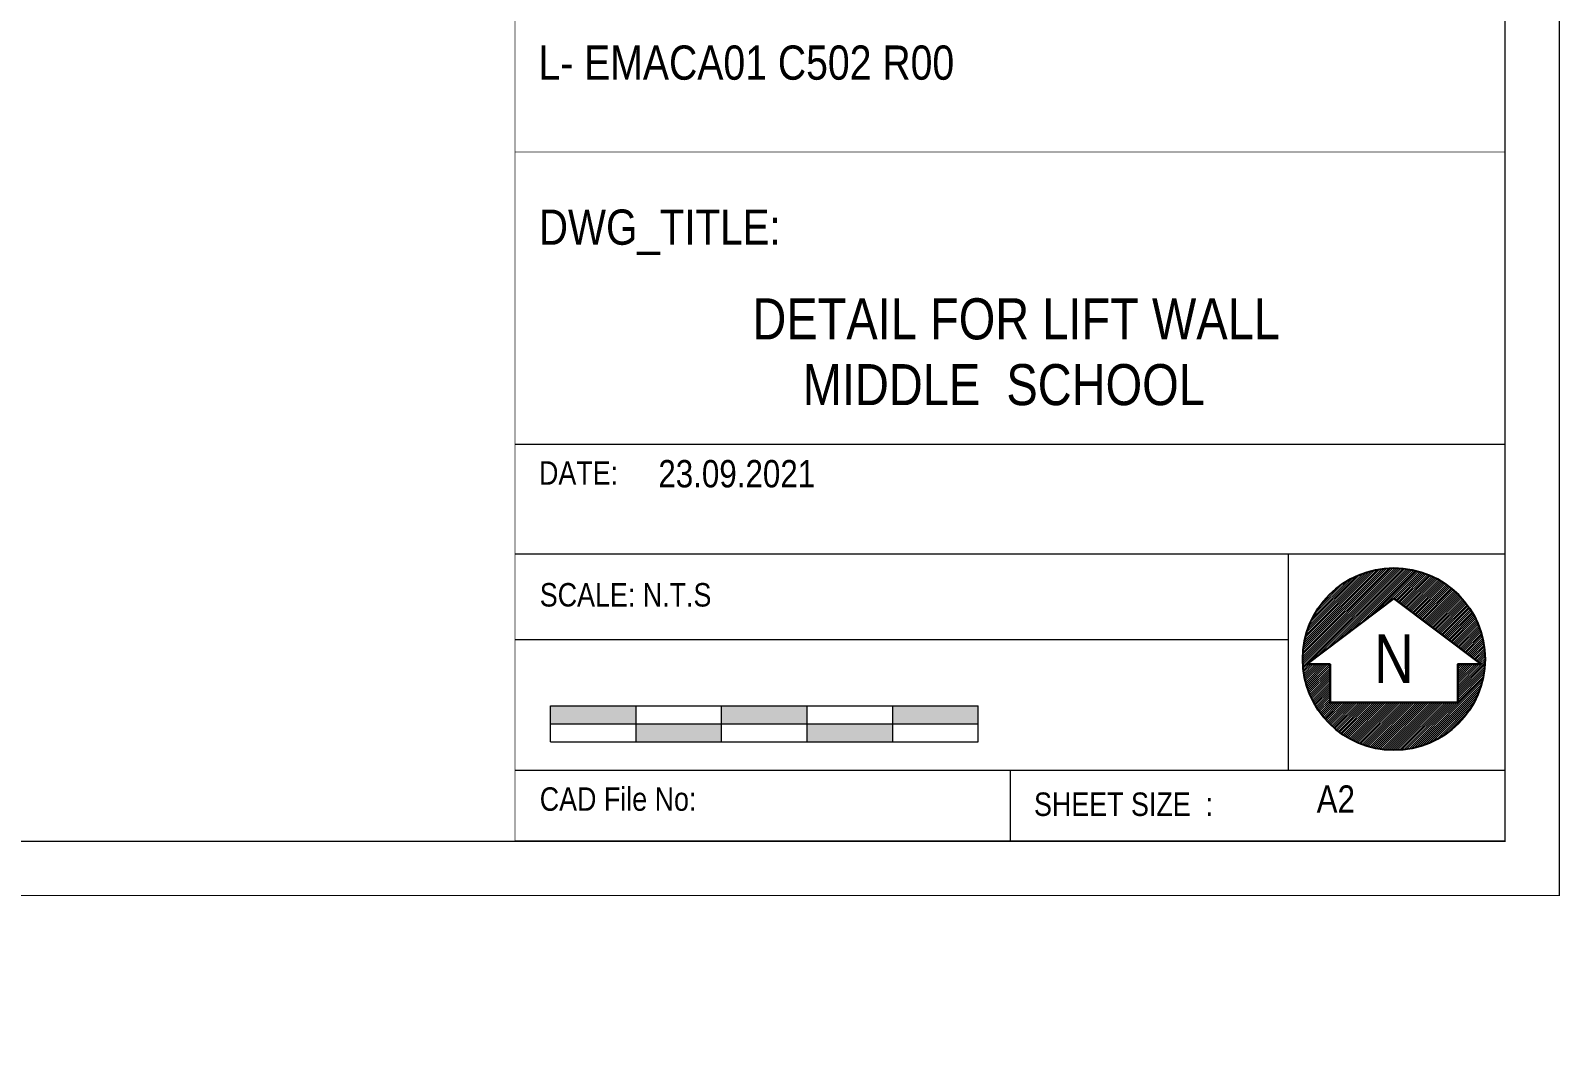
# Model space of a CAD drawing. Header units: millimetres. Extents: x 1112055 to 3390982, y -148532 to 766891.
# Drawn here: x 2297906 to 2311479, y 143513 to 152498 of the extents above; entities that cross this region are included whole.
import ezdxf
from ezdxf.enums import TextEntityAlignment as Align

# ---------------------------------------------------------------- set-up
doc = ezdxf.new("R2010")
doc.units = ezdxf.units.MM
doc.layers.add('B TITLE BLOCK', color=250, linetype='Continuous', lineweight=0)
doc.layers.add('tb text', color=7, linetype='Continuous', lineweight=13)
doc.layers.add('Layer 1', color=7, linetype='Continuous')
doc.styles.add('SWINC', font='swissc.ttf')

msp = doc.modelspace()

# ---------------------------------------------------------------- hatches: boundary and pattern name
at = {"layer": 'Layer 1', "lineweight": 5}
h = msp.add_hatch(dxfattribs=at)
h.set_pattern_fill('ANSI31', color=5, scale=4.044682, style=0)
h.set_pattern_definition([(45, (2263750.561, 141639.937), (-9.080571, 9.080571), [])])
edge = h.paths.add_edge_path()
edge.add_arc((2310001.5, 146922.3), 808.9, 0, 360)
h.paths.add_polyline_path([(2310001.5, 147460.8), (2310774.3, 146876), (2310567.8, 146876), (2310567.8, 146537.2), (2309435.2, 146537.2), (2309435.2, 146876), (2309228.7, 146876)], flags=16)
at = {"layer": 'tb text'}
for points in [[(2302519.6, 146508.2), (2302519.6, 146349.1), (2303278.4, 146349.1), (2303278.4, 146508.2)], [(2304773.1, 146349.1), (2304795.9, 146349.1), (2304795.9, 146508.2), (2304773.1, 146508.2), (2304037.1, 146508.2), (2304037.1, 146349.1)], [(2306313.3, 146349.1), (2306313.3, 146508.2), (2305554.6, 146508.2), (2305554.6, 146349.1)], [(2304037.1, 146189.9), (2304037.1, 146349.1), (2303278.4, 146349.1), (2303278.4, 146189.9)], [(2304795.9, 146349.1), (2304795.9, 146189.9), (2305554.6, 146189.9), (2305554.6, 146349.1)]]:
    msp.add_hatch(color=256, dxfattribs=at).paths.add_polyline_path(points)

# ---------------------------------------------------------------- linework, layer by layer
at = {"layer": 'B TITLE BLOCK', "color": 250, "lineweight": 0}
for p, q in [((2310987.7, 148825.2), (2302204.5, 148825.2)), ((2302204.4, 147857.4), (2310987.7, 147857.4)), ((2309067.2, 145936.9), (2309067.2, 147857.4)), ((2310987.7, 145936.9), (2310987.7, 147857.4)), ((2309067.2, 147092.5), (2302204.8, 147093.2)), ((2302204.4, 145936.9), (2310987.7, 145936.9)), ((2306596, 145936.9), (2306596, 145305.9)), ((2310987.7, 145305.9), (2302204.3, 145305.9))]:
    msp.add_line(p, q, dxfattribs=at)
at = {"layer": 'B TITLE BLOCK', "color": 1, "const_width": 10.8}
msp.add_lwpolyline([(2311468.3, 198901.7), (2311468.3, 144825.3), (2240486.4, 144825.3), (2240486.4, 198901.7)], close=True, dxfattribs=at)
at = {"layer": 'B TITLE BLOCK', "color": 250, "lineweight": 0}
for points, const_width in [([(2310987.7, 198421.1), (2310987.7, 145305.9), (2240967.1, 145305.9), (2240967.1, 198421.1)], 10.8), ([(2302204.3, 145305.9), (2310987.7, 145305.9), (2310987.7, 198421.1), (2302204.3, 198421.1)], 7.32), ([(2310987.7, 145305.9), (2302204.3, 145305.9), (2302204.3, 162059), (2310987.7, 162059)], 7.32), ([(2302204.3, 151420.7), (2310987.7, 151420.7), (2310987.7, 145305.9), (2302204.3, 145305.9)], 7.32)]:
    msp.add_lwpolyline(points, close=True, dxfattribs=dict(at, const_width=const_width))
at = {"layer": 'Layer 1', "lineweight": 30}
msp.add_lwpolyline([(2310001.5, 147460.8), (2309228.7, 146876), (2309435.2, 146876), (2309435.2, 146537.2), (2310567.8, 146537.2), (2310567.8, 146876), (2310774.3, 146876)], close=True, dxfattribs=at)
at = {"layer": 'Layer 1'}
msp.add_circle((2310001.5, 146922.3), 808.9, dxfattribs=at)
at = {"layer": 'tb text'}
for points in [[(2302519.6, 146508.2), (2304773.1, 146508.2), (2306313.3, 146508.2)], [(2302519.6, 146189.9), (2302519.6, 146508.2)], [(2303278.4, 146189.9), (2303278.4, 146508.2)], [(2304037.1, 146189.9), (2304037.1, 146508.2)], [(2304795.9, 146189.9), (2304795.9, 146508.2)], [(2305554.6, 146189.9), (2305554.6, 146508.2)], [(2306313.3, 146189.9), (2306313.3, 146508.2)], [(2302519.6, 146349.1), (2304773.1, 146349.1), (2306313.3, 146349.1)], [(2302519.6, 146189.9), (2304773.1, 146189.9), (2306313.3, 146189.9)]]:
    msp.add_lwpolyline(points, dxfattribs=at)

# ---------------------------------------------------------------- texts
at = {"layer": 'B TITLE BLOCK', "color": 251, "attachment_point": 2, "style": 'SWINC'}
for width, heights, insert, char_height in [(758153.186, [106642.9], (2454574, 147468), 289.947), (582591.087, [81948.1], (2535103.7, 144063.4), 222.806)]:
    msp.add_mtext_dynamic_manual_height_columns('\\pxsm1,qj;{\\fBankGothic Lt BT|b0|i0|c0|p34;BHOOMI\\P\\ps*,q*;\\fGost|b0|i0|c0|p2;\\H0.8x;- CONSULTANTS -\\C1; }', width=width, gutter_width=0, heights=heights, dxfattribs=dict(at, insert=insert, char_height=char_height))
at = {"layer": 'tb text', "style": 'SWINC'}
for s, height, p in [('L- EMACA01 C502 R00', 303.374, (2302411.6, 152062.1)), ('DETAIL FOR LIFT WALL', 364.049, (2304309.8, 149758.8)), ('MIDDLE  SCHOOL ', 364.049, (2304756.1, 149175.1)), ('23.09.2021', 242.68, (2303475.4, 148445.7))]:
    msp.add_text(s, height=height, dxfattribs=at).set_placement(p)
at = {"layer": 'tb text', "color": 7, "style": 'SWINC'}
for s, height, p in [('DATE: ', 208.01, (2302416.8, 148469.3)), ('SCALE: N.T.S', 208.012, (2302423.6, 147388.7)), ('CAD File No:', 208.012, (2302423.3, 145576.9)), ('SHEET SIZE  : ', 208.012, (2306808.4, 145531.1))]:
    msp.add_text(s, height=height, dxfattribs=at).set_placement(p)
msp.add_text('N', height=429, dxfattribs=at).set_placement((2310002, 146926.1), align=Align.MIDDLE_CENTER)
at = {"layer": 'tb text', "insert": (2309316.1, 145802), "char_height": 242.68, "width": 9235.05, "attachment_point": 1, "style": 'SWINC'}
msp.add_mtext('A2', dxfattribs=at)
at = {"layer": 'tb text', "color": 7, "style": 'SWINC'}
msp.add_attdef('DWG_TITLE:', (2302416, 150598.3), '', height=312, dxfattribs=at)

doc.saveas('drawing.dxf')
